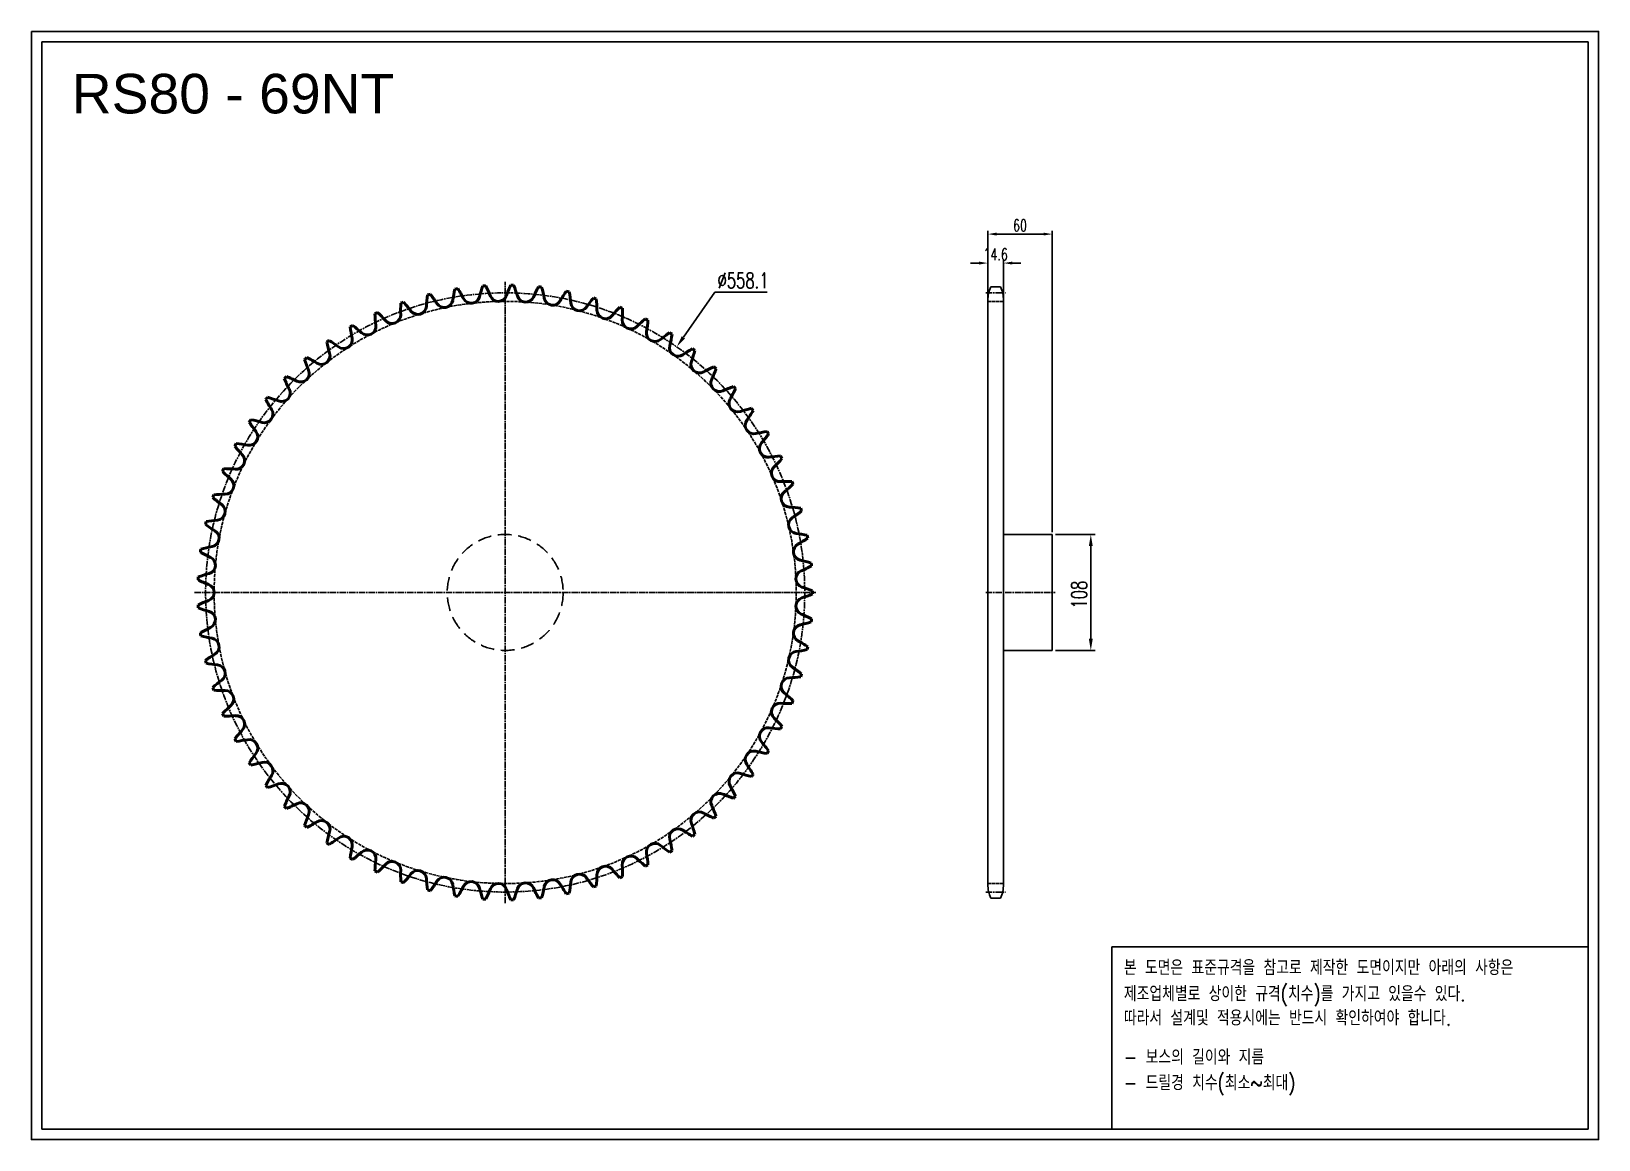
# Model space of a CAD drawing. Header units: millimetres. Extents: x -51111 to -49651, y 20705 to 21737.
import ezdxf

# ---------------------------------------------------------------- set-up
doc = ezdxf.new("R2010")
doc.units = ezdxf.units.MM
for name, pattern in [('AM_ISO02W050', [7.5, 6, -1.5]), ('AM_ISO02W050x2', [3.75, 3, -0.75]), ('AM_ISO08W050', [18, 12, -1.5, 3, -1.5]), ('AM_ISO08W050x2', [9, 6, -0.75, 1.5, -0.75]), ('HIDDEN', [9.525, 6.35, -3.175])]:
    doc.linetypes.add(name, pattern=pattern)
for name, color, linetype, lineweight in [('AM_0N', 7, 'Continuous', 50), ('AM_3N', 6, 'AM_ISO02W050', 25), ('AM_7', 4, 'AM_ISO08W050', 25), ('AM_7N', 4, 'AM_ISO08W050', 25)]:
    doc.layers.add(name, color=color, linetype=linetype, lineweight=lineweight)
doc.layers.add('HL', color=2, linetype='HIDDEN')
doc.layers.add('S-DIM', color=7, linetype='Continuous')
doc.styles.add('HAN', font='ROMANS.shx', dxfattribs={"width": 0.7, "bigfont": 'whgtxt.shx'})
doc.styles.add('HSG', font='SIMPLEX.shx', dxfattribs={"width": 0.7, "bigfont": 'HSG.shx'})
doc.styles.get("Standard").update_dxf_attribs({"font": 'arial.ttf'})
doc.dimstyles.new('APP23', dxfattribs={"dimscale": 4.5, "dimtxt": 2.4, "dimasz": 1.8, "dimexe": 0.7, "dimexo": 0.5, "dimgap": 0.6, "dimtad": 1, "dimtoh": 1, "dimdec": 1, "dimrnd": 0.01, "dimzin": 9, "dimdsep": 46, "dimtxsty": 'HSG', "dimcen": 0, "dimclrd": 1, "dimclre": 1, "dimclrt": 256, "dimazin": 2, "dimtp": 1, "dimtm": 1, "dimtfac": 0.5, "dimtdec": 1, "dimtix": 1, "dimtofl": 0, "dimtmove": 0, "dimatfit": 3, "dimfxl": 0, "dimtvp": 1, "dimtolj": 2, "dimlwd": -1, "dimlwe": -1, "dimarcsym": 0})
doc.dimstyles.new('APP28', dxfattribs={"dimscale": 6, "dimtxt": 2.4, "dimasz": 1.8, "dimexe": 0.7, "dimexo": 0.5, "dimgap": 0.6, "dimtad": 1, "dimtoh": 1, "dimdec": 1, "dimrnd": 0.01, "dimzin": 9, "dimdsep": 46, "dimtxsty": 'HSG', "dimcen": 0, "dimclrd": 1, "dimclre": 1, "dimclrt": 256, "dimazin": 2, "dimtp": 1, "dimtm": 1, "dimtfac": 0.5, "dimtdec": 1, "dimtofl": 0, "dimtmove": 0, "dimatfit": 3, "dimfxl": 0, "dimtvp": 1, "dimtolj": 2, "dimlwd": -1, "dimlwe": -1, "dimarcsym": 0})

# ---------------------------------------------------------------- blocks, each defined once
blk = doc.blocks.new('*D1')
at = {"layer": 'Defpoints', "color": 0, "transparency": 16777216}
for p in [(-50159.9, 21268.6), (-50159.9, 21160.6), (-50124, 21160.6)]:
    blk.add_point(p, dxfattribs=at)
at = {"layer": 'S-DIM', "color": 1, "transparency": 16777216}
for p, q in [((-50156.9, 21268.6), (-50119.8, 21268.6)), ((-50124, 21257.8), (-50124, 21171.4)), ((-50156.9, 21160.6), (-50119.8, 21160.6))]:
    blk.add_line(p, q, dxfattribs=at)
for points in [[(-50125.8, 21257.8), (-50122.2, 21257.8), (-50124, 21268.6)], [(-50125.8, 21171.4), (-50122.2, 21171.4), (-50124, 21160.6)]]:
    blk.add_solid(points, dxfattribs=at)
at = {"layer": 'S-DIM', "transparency": 16777216, "insert": (-50134.8, 21212.5), "char_height": 14.4, "attachment_point": 5, "rotation": 90, "style": 'HSG'}
blk.add_mtext('\\A2;108', dxfattribs=at)
blk = doc.blocks.new('*D2')
at = {"layer": 'Defpoints', "color": 0, "transparency": 16777216}
for p in [(-50205.3, 21521.3), (-50219.9, 21485.7), (-50205.3, 21485.7)]:
    blk.add_point(p, dxfattribs=at)
at = {"layer": 'S-DIM', "color": 1, "transparency": 16777216}
for p, q in [((-50228, 21521.3), (-50236.1, 21521.3)), ((-50219.9, 21487.9), (-50219.9, 21524.5)), ((-50205.3, 21487.9), (-50205.3, 21524.5)), ((-50197.2, 21521.3), (-50189.1, 21521.3))]:
    blk.add_line(p, q, dxfattribs=at)
for points in [[(-50228, 21522.7), (-50228, 21520), (-50219.9, 21521.3)], [(-50197.2, 21522.7), (-50197.2, 21520), (-50205.3, 21521.3)]]:
    blk.add_solid(points, dxfattribs=at)
at = {"layer": 'S-DIM', "transparency": 16777216, "insert": (-50212.6, 21529.4), "char_height": 10.8, "attachment_point": 5, "style": 'HSG'}
blk.add_mtext('\\A2;14.6', dxfattribs=at)
blk = doc.blocks.new('*D3')
at = {"layer": 'Defpoints', "color": 0, "transparency": 16777216}
for p in [(-50159.9, 21548.3), (-50219.9, 21485.7), (-50159.9, 21268.6)]:
    blk.add_point(p, dxfattribs=at)
at = {"layer": 'S-DIM', "color": 1, "transparency": 16777216}
for p, q in [((-50219.9, 21487.9), (-50219.9, 21551.5)), ((-50211.8, 21548.3), (-50168, 21548.3)), ((-50159.9, 21270.8), (-50159.9, 21551.5))]:
    blk.add_line(p, q, dxfattribs=at)
for points in [[(-50211.8, 21549.7), (-50211.8, 21547), (-50219.9, 21548.3)], [(-50168, 21549.7), (-50168, 21547), (-50159.9, 21548.3)]]:
    blk.add_solid(points, dxfattribs=at)
at = {"layer": 'S-DIM', "transparency": 16777216, "insert": (-50189.9, 21556.4), "char_height": 10.8, "attachment_point": 5, "style": 'HSG'}
blk.add_mtext('\\A2;60', dxfattribs=at)
blk = doc.blocks.new('*D4')
at = {"layer": 'Defpoints', "color": 0, "transparency": 16777216}
for p in [(-50509.7, 21443.3), (-50829.2, 20985.8)]:
    blk.add_point(p, dxfattribs=at)
at = {"layer": 'S-DIM', "color": 1, "transparency": 16777216}
for p, q in [((-50474.1, 21494.3), (-50503.5, 21452.2)), ((-50425.4, 21494.3), (-50474.1, 21494.3))]:
    blk.add_line(p, q, dxfattribs=at)
blk.add_solid([(-50505, 21453.2), (-50502, 21451.2), (-50509.7, 21443.3)], dxfattribs=at)
at = {"layer": 'S-DIM', "transparency": 16777216, "insert": (-50447.9, 21505.1), "char_height": 14.4, "attachment_point": 5, "style": 'HSG'}
blk.add_mtext('\\A2;∅558.1', dxfattribs=at)
blk = doc.blocks.new('notice1')
at = {"color": 4}
blk.add_lwpolyline([(-22142.12, 1735.9), (-22053.8, 1735.9), (-22053.8, 1702.07), (-22142.12, 1702.07)], close=True, dxfattribs=at)
at = {"color": 4, "style": 'HAN', "width": 0.8}
for s, p in [('본 도면은 표준규격을 참고로 제작한 도면이지만 아래의 사항은', (-22139.9, 1730.62)), ('제조업체별로 상이한 규격(치수)를 가지고 있을수 있다.', (-22139.9, 1725.78)), ('따라서 설계및 적용시에는 반드시 확인하여야 합니다.', (-22139.9, 1721.28)), ('- 보스의 길이와 지름', (-22139.9, 1714.03)), ('- 드릴경 치수(최소~최대)', (-22139.9, 1709.27))]:
    blk.add_text(s, height=2.7949, dxfattribs=at).set_placement(p)

msp = doc.modelspace()

# ---------------------------------------------------------------- linework, layer by layer
for p, q in [((-50217.1, 21499.21), (-50208.1, 21499.21)), ((-50219.9, 21486.51), (-50219.9, 20942.63)), ((-50205.3, 21486.51), (-50205.3, 20942.63)), ((-50205.3, 21268.57), (-50159.9, 21268.57)), ((-50159.9, 21268.57), (-50159.9, 21160.57)), ((-50159.9, 21160.57), (-50205.3, 21160.57)), ((-50217.1, 20929.93), (-50208.1, 20929.93))]:
    msp.add_line(p, q)
for points in [[(-51110.82, 21737.15), (-49650.98, 21737.15), (-49650.98, 20704.94), (-51110.82, 20704.94)], [(-51100.98, 21727.32), (-49660.81, 21727.32), (-49660.81, 20714.77), (-51100.98, 20714.77)]]:
    msp.add_lwpolyline(points, close=True)
for centre, start, end in [((-50189.7, 21486.51), 155.13196, 180), ((-50235.5, 21486.51), 0, 24.86804), ((-50189.7, 20942.63), 180, 204.86804), ((-50235.5, 20942.63), 335.13196, 0)]:
    msp.add_arc(centre, 30.2, start, end)
at = {"layer": 'AM_0N'}
for centre, radius, start, end in [((-50607.84, 21472.31), 135.3, 171.77811, 176.30435), ((-50669.46, 21214.57), 286.36, 104.07366, 104.622), ((-50847.27, 21411.07), 135.3, 32.3913, 36.91754), ((-50584.66, 21465.64), 135.3, 166.56072, 171.08696), ((-50669.46, 21214.57), 286.36, 98.85627, 99.4046), ((-50828.66, 21426.42), 135.3, 27.17391, 31.70015), ((-50701.16, 21491.87), 8.02, 207.17391, 345.86957), ((-50562.18, 21456.89), 135.3, 161.34333, 165.86957), ((-50669.46, 21214.57), 286.36, 93.63887, 94.18721), ((-50808.74, 21440.02), 135.3, 21.95652, 26.48276), ((-50675.81, 21493.61), 8.02, 201.95652, 340.65217), ((-50540.59, 21446.13), 135.3, 156.12593, 160.65217), ((-50669.46, 21214.57), 286.36, 88.42148, 88.96982), ((-50787.66, 21451.75), 135.3, 16.73913, 21.26537), ((-50650.41, 21493.03), 8.02, 196.73913, 335.43478), ((-50520.07, 21433.45), 135.3, 150.90854, 155.43478), ((-50669.46, 21214.57), 286.36, 83.20409, 83.75243), ((-50765.6, 21461.52), 135.3, 11.52174, 16.04798), ((-50500.78, 21418.96), 135.3, 145.69115, 150.21739), ((-50669.46, 21214.57), 286.36, 77.9867, 78.53504), ((-50742.75, 21469.24), 135.3, 6.30435, 10.83059), ((-50482.9, 21402.77), 135.3, 140.47376, 145), ((-50669.46, 21214.57), 286.36, 72.76931, 73.31765), ((-50669.46, 21214.57), 286.36, 114.50844, 115.05678), ((-50879.91, 21375.61), 135.3, 42.82609, 47.35233), ((-50631.54, 21476.84), 135.3, 176.9955, 181.52174), ((-50669.46, 21214.57), 286.36, 109.29105, 109.83939), ((-50864.4, 21394.08), 135.3, 37.6087, 42.13494), ((-50750.86, 21481.55), 8.02, 217.6087, 356.30435), ((-50726.25, 21487.84), 8.02, 212.3913, 351.08696), ((-50625.17, 21490.14), 8.02, 191.52174, 330.21739), ((-50600.3, 21484.97), 8.02, 186.30435, 325), ((-50719.28, 21474.85), 135.3, 1.08696, 5.6132), ((-50575.99, 21477.56), 8.02, 181.08696, 319.78261), ((-50466.56, 21385.03), 135.3, 135.25637, 139.78261), ((-50669.46, 21214.57), 286.36, 67.55192, 68.10026), ((-50695.41, 21478.3), 135.3, 355.86957, 0.39581), ((-50669.46, 21214.57), 286.36, 119.72583, 120.27417), ((-50679.67, 21479.37), 135.3, 187.43028, 191.95652), ((-50893.69, 21355.81), 135.3, 48.04348, 52.56972), ((-50797.87, 21462.39), 8.02, 228.04348, 6.73913), ((-50655.54, 21479.21), 135.3, 182.21289, 186.73913), ((-50774.8, 21473.04), 8.02, 222.82609, 1.52174), ((-50552.46, 21467.97), 8.02, 175.86957, 314.56522), ((-50451.9, 21365.87), 135.3, 130.03898, 134.56522), ((-50669.46, 21214.57), 286.36, 62.33453, 62.88286), ((-50671.32, 21479.56), 135.3, 350.65217, 355.17841), ((-50669.46, 21214.57), 286.36, 124.94322, 125.49156), ((-50703.7, 21477.35), 135.3, 192.64767, 197.17391), ((-50905.6, 21334.83), 135.3, 53.26087, 57.78711), ((-50819.87, 21449.68), 8.02, 233.26087, 11.95652), ((-50529.91, 21456.29), 8.02, 170.65217, 309.34783), ((-50439.04, 21345.46), 135.3, 124.82159, 129.34783), ((-50669.46, 21214.57), 286.36, 57.11714, 57.66547), ((-50647.21, 21478.64), 135.3, 345.43478, 349.96102), ((-50669.46, 21214.57), 286.36, 130.16061, 130.70895), ((-50727.46, 21473.15), 135.3, 197.86506, 202.3913), ((-50915.56, 21312.86), 135.3, 58.47826, 63.0045), ((-50840.63, 21435.03), 8.02, 238.47826, 17.17391), ((-50508.5, 21442.59), 8.02, 165.43478, 304.13043), ((-50428.09, 21323.96), 135.3, 119.60419, 124.13043), ((-50623.29, 21475.52), 135.3, 340.21739, 344.74363), ((-50669.46, 21214.57), 286.36, 51.89974, 52.44808), ((-50859.97, 21418.55), 8.02, 243.69565, 22.3913), ((-50488.43, 21427.01), 8.02, 160.21739, 298.91304), ((-50419.14, 21301.56), 135.3, 114.3868, 118.91304), ((-50599.76, 21470.24), 135.3, 335, 339.52624), ((-50669.46, 21214.57), 286.36, 46.68235, 47.23069), ((-50877.73, 21400.38), 8.02, 248.91304, 27.6087), ((-50669.46, 21214.57), 286.36, 135.378, 135.92634), ((-50750.73, 21466.8), 135.3, 203.08246, 207.6087), ((-50923.48, 21290.08), 135.3, 63.69565, 68.22189), ((-50469.87, 21409.67), 8.02, 155, 293.69565), ((-50412.27, 21278.44), 135.3, 109.16941, 113.69565), ((-50576.8, 21462.84), 135.3, 329.78261, 334.30885), ((-50669.46, 21214.57), 286.36, 41.46496, 42.0133), ((-50669.46, 21214.57), 286.36, 140.5954, 141.14373), ((-50773.33, 21458.37), 135.3, 208.29985, 212.82609), ((-50929.29, 21266.66), 135.3, 68.91304, 73.43928), ((-50452.95, 21390.71), 8.02, 149.78261, 288.47826), ((-50669.46, 21214.57), 286.36, 145.81279, 146.36113), ((-50795.07, 21447.91), 135.3, 213.51724, 218.04348), ((-50932.95, 21242.82), 135.3, 74.13043, 78.65667), ((-50893.76, 21380.68), 8.02, 254.13043, 32.82609), ((-50407.53, 21254.78), 135.3, 103.95202, 108.47826), ((-50437.83, 21370.29), 8.02, 144.56522, 283.26087), ((-50554.6, 21453.39), 135.3, 324.56522, 329.09146), ((-50669.46, 21214.57), 286.36, 36.24757, 36.79591), ((-50907.94, 21359.59), 8.02, 259.34783, 38.04348), ((-50404.96, 21230.8), 135.3, 98.73463, 103.26087), ((-50533.36, 21441.95), 135.3, 319.34783, 323.87407), ((-50669.46, 21214.57), 286.36, 31.03018, 31.57852), ((-50669.46, 21214.57), 286.36, 151.03018, 151.57852), ((-50815.77, 21435.52), 135.3, 218.73463, 223.26087), ((-50934.43, 21218.74), 135.3, 79.34783, 83.87407), ((-50424.63, 21348.59), 8.02, 139.34783, 278.04348), ((-50669.46, 21214.57), 286.36, 156.24757, 156.79591), ((-50933.71, 21194.63), 135.3, 84.56522, 89.09146), ((-50920.14, 21337.3), 8.02, 264.56522, 43.26087), ((-50404.58, 21206.68), 135.3, 93.51724, 98.04348), ((-50413.46, 21325.77), 8.02, 134.13043, 272.82609), ((-50513.25, 21428.63), 135.3, 314.13043, 318.65667), ((-50669.46, 21214.57), 286.36, 25.81279, 26.36113), ((-50835.26, 21421.3), 135.3, 223.95202, 228.47826), ((-50930.26, 21314), 8.02, 269.78261, 48.47826), ((-50406.39, 21182.62), 135.3, 88.29985, 92.82609), ((-50494.43, 21413.54), 135.3, 308.91304, 313.43928), ((-50669.46, 21214.57), 286.36, 20.5954, 21.14373), ((-50669.46, 21214.57), 286.36, 161.46496, 162.0133), ((-50853.37, 21405.37), 135.3, 229.16941, 233.69565), ((-50930.8, 21170.68), 135.3, 89.78261, 94.30885), ((-50404.41, 21302.03), 8.02, 128.91304, 267.6087), ((-50938.22, 21289.87), 8.02, 275, 53.69565), ((-50410.39, 21158.83), 135.3, 83.08246, 87.6087), ((-50477.06, 21396.8), 135.3, 303.69565, 308.22189), ((-50669.46, 21214.57), 286.36, 15.378, 15.92634), ((-50669.46, 21214.57), 286.36, 166.68235, 167.23069), ((-50869.96, 21387.85), 135.3, 234.3868, 238.91304), ((-50925.73, 21147.1), 135.3, 95, 99.52624), ((-50943.96, 21265.12), 8.02, 280.21739, 58.91304), ((-50397.55, 21277.56), 8.02, 123.69565, 262.3913), ((-50918.53, 21124.08), 135.3, 100.21739, 104.74363), ((-50392.95, 21252.57), 8.02, 118.47826, 257.17391), ((-50416.53, 21135.51), 135.3, 77.86506, 82.3913), ((-50461.29, 21378.55), 135.3, 298.47826, 303.0045), ((-50669.46, 21214.57), 286.36, 10.16061, 10.70895), ((-50669.46, 21214.57), 286.36, 171.89974, 172.44808), ((-50884.88, 21368.9), 135.3, 239.60419, 244.13043), ((-50947.42, 21239.95), 8.02, 285.43478, 64.13043), ((-50424.77, 21112.83), 135.3, 72.64767, 77.17391), ((-50669.46, 21214.57), 286.36, 4.94322, 5.49156), ((-50669.46, 21214.57), 286.36, 177.11714, 177.66547), ((-50898.02, 21348.68), 135.3, 244.82159, 249.34783), ((-50909.27, 21101.8), 135.3, 105.43478, 109.96102), ((-50390.64, 21227.27), 8.02, 113.26087, 251.95652), ((-50447.24, 21358.94), 135.3, 293.26087, 297.78711), ((-50948.57, 21214.57), 8.02, 290.65217, 69.34783), ((-50435.03, 21091), 135.3, 67.43028, 71.95652), ((-50435.03, 21338.13), 135.3, 288.04348, 292.56972), ((-50669.46, 21214.57), 286.36, 359.72583, 0.27417), ((-50898.02, 21080.46), 135.3, 110.65217, 115.17841), ((-50669.46, 21214.57), 286.36, 182.33453, 182.88286), ((-50909.27, 21327.34), 135.3, 250.03898, 254.56522), ((-50947.42, 21189.19), 8.02, 295.86957, 74.56522), ((-50390.64, 21201.87), 8.02, 108.04348, 246.73913), ((-50392.95, 21176.56), 8.02, 102.82609, 241.52174), ((-50424.77, 21316.3), 135.3, 282.82609, 287.35233), ((-50447.24, 21070.2), 135.3, 62.21289, 66.73913), ((-50669.46, 21214.57), 286.36, 354.50844, 355.05678), ((-50884.88, 21060.23), 135.3, 115.86957, 120.39581), ((-50669.46, 21214.57), 286.36, 187.55192, 188.10026), ((-50918.53, 21305.06), 135.3, 255.25637, 259.78261), ((-50943.96, 21164.02), 8.02, 301.08696, 79.78261), ((-50461.29, 21050.59), 135.3, 56.9955, 61.52174), ((-50869.96, 21041.28), 135.3, 121.08696, 125.6132), ((-50397.55, 21151.58), 8.02, 97.6087, 236.30435), ((-50416.53, 21293.63), 135.3, 277.6087, 282.13494), ((-50669.46, 21214.57), 286.36, 349.29105, 349.83939), ((-50669.46, 21214.57), 286.36, 192.76931, 193.31765), ((-50925.73, 21282.04), 135.3, 260.47376, 265), ((-50938.22, 21139.27), 8.02, 306.30435, 85), ((-50477.06, 21032.34), 135.3, 51.77811, 56.30435), ((-50669.46, 21214.57), 286.36, 344.07366, 344.622), ((-50853.37, 21023.77), 135.3, 126.30435, 130.83059), ((-50669.46, 21214.57), 286.36, 197.9867, 198.53504), ((-50404.41, 21127.11), 8.02, 92.3913, 231.08696), ((-50410.39, 21270.3), 135.3, 272.3913, 276.91754), ((-50930.8, 21258.45), 135.3, 265.69115, 270.21739), ((-50930.26, 21115.14), 8.02, 311.52174, 90.21739), ((-50413.46, 21103.37), 8.02, 87.17391, 225.86957), ((-50406.39, 21246.51), 135.3, 267.17391, 271.70015), ((-50494.43, 21015.6), 135.3, 46.56072, 51.08696), ((-50669.46, 21214.57), 286.36, 338.85627, 339.4046), ((-50835.26, 21007.84), 135.3, 131.52174, 136.04798), ((-50669.46, 21214.57), 286.36, 203.20409, 203.75243), ((-50933.71, 21234.51), 135.3, 270.90854, 275.43478), ((-50920.14, 21091.83), 8.02, 316.73913, 95.43478), ((-50513.25, 21000.5), 135.3, 41.34333, 45.86957), ((-50815.77, 20993.62), 135.3, 136.73913, 141.26537), ((-50424.63, 21080.55), 8.02, 81.95652, 220.65217), ((-50404.58, 21222.46), 135.3, 261.95652, 266.48276), ((-50669.46, 21214.57), 286.36, 333.63887, 334.18721), ((-50669.46, 21214.57), 286.36, 208.42148, 208.96982), ((-50934.43, 21210.39), 135.3, 276.12593, 280.65217), ((-50907.94, 21069.55), 8.02, 321.95652, 100.65217), ((-50437.83, 21058.84), 8.02, 76.73913, 215.43478), ((-50404.96, 21198.34), 135.3, 256.73913, 261.26537), ((-50533.36, 20987.19), 135.3, 36.12593, 40.65217), ((-50669.46, 21214.57), 286.36, 328.42148, 328.96982), ((-50795.07, 20981.23), 135.3, 141.95652, 146.48276), ((-50669.46, 21214.57), 286.36, 213.63887, 214.18721), ((-50932.95, 21186.32), 135.3, 281.34333, 285.86957), ((-50893.76, 21048.46), 8.02, 327.17391, 105.86957), ((-50554.6, 20975.75), 135.3, 30.90854, 35.43478), ((-50773.33, 20970.77), 135.3, 147.17391, 151.70015), ((-50877.73, 21028.75), 8.02, 332.3913, 111.08696), ((-50452.95, 21038.43), 8.02, 71.52174, 210.21739), ((-50407.53, 21174.35), 135.3, 251.52174, 256.04798), ((-50669.46, 21214.57), 286.36, 323.20409, 323.75243), ((-50669.46, 21214.57), 286.36, 218.85627, 219.4046), ((-50929.29, 21162.47), 135.3, 286.56072, 291.08696), ((-50750.73, 20962.34), 135.3, 152.3913, 156.91754), ((-50469.87, 21019.47), 8.02, 66.30435, 205), ((-50412.27, 21150.7), 135.3, 246.30435, 250.83059), ((-50576.8, 20966.3), 135.3, 25.69115, 30.21739), ((-50669.46, 21214.57), 286.36, 317.9867, 318.53504), ((-50669.46, 21214.57), 286.36, 224.07366, 224.622), ((-50923.48, 21139.06), 135.3, 291.77811, 296.30435), ((-50859.97, 21010.58), 8.02, 337.6087, 116.30435), ((-50727.46, 20955.99), 135.3, 157.6087, 162.13494), ((-50488.43, 21002.13), 8.02, 61.08696, 199.78261), ((-50419.14, 21127.58), 135.3, 241.08696, 245.6132), ((-50599.76, 20958.9), 135.3, 20.47376, 25), ((-50669.46, 21214.57), 286.36, 229.29105, 229.83939), ((-50915.56, 21116.28), 135.3, 296.9955, 301.52174), ((-50840.63, 20994.11), 8.02, 342.82609, 121.52174), ((-50508.5, 20986.54), 8.02, 55.86957, 194.56522), ((-50428.09, 21105.18), 135.3, 235.86957, 240.39581), ((-50623.29, 20953.62), 135.3, 15.25637, 19.78261), ((-50669.46, 21214.57), 286.36, 312.76931, 313.31765), ((-50703.7, 20951.79), 135.3, 162.82609, 167.35233), ((-50669.46, 21214.57), 286.36, 234.50844, 235.05678), ((-50905.6, 21094.3), 135.3, 302.21289, 306.73913), ((-50819.87, 20979.45), 8.02, 348.04348, 126.73913), ((-50529.91, 20972.85), 8.02, 50.65217, 189.34783), ((-50439.04, 21083.68), 135.3, 230.65217, 235.17841), ((-50647.21, 20950.5), 135.3, 10.03898, 14.56522), ((-50669.46, 21214.57), 286.36, 307.55192, 308.10026), ((-50679.67, 20949.76), 135.3, 168.04348, 172.56972), ((-50669.46, 21214.57), 286.36, 239.72583, 240.27417), ((-50893.69, 21073.33), 135.3, 307.43028, 311.95652), ((-50797.87, 20966.75), 8.02, 353.26087, 131.95652), ((-50655.54, 20949.93), 135.3, 173.26087, 177.78711), ((-50774.8, 20956.1), 8.02, 358.47826, 137.17391), ((-50552.46, 20961.16), 8.02, 45.43478, 184.13043), ((-50451.9, 21063.27), 135.3, 225.43478, 229.96102), ((-50671.32, 20949.57), 135.3, 4.82159, 9.34783), ((-50669.46, 21214.57), 286.36, 302.33453, 302.88286), ((-50669.46, 21214.57), 286.36, 244.94322, 245.49156), ((-50879.91, 21053.52), 135.3, 312.64767, 317.17391), ((-50631.54, 20952.29), 135.3, 178.47826, 183.0045), ((-50864.4, 21035.05), 135.3, 317.86506, 322.3913), ((-50750.86, 20947.59), 8.02, 3.69565, 142.3913), ((-50726.25, 20941.3), 8.02, 8.91304, 147.6087), ((-50600.3, 20944.16), 8.02, 35, 173.69565), ((-50482.9, 21026.37), 135.3, 215, 219.52624), ((-50719.28, 20954.29), 135.3, 354.3868, 358.91304), ((-50575.99, 20951.57), 8.02, 40.21739, 178.91304), ((-50466.56, 21044.11), 135.3, 220.21739, 224.74363), ((-50669.46, 21214.57), 286.36, 291.89974, 292.44808), ((-50695.41, 20950.84), 135.3, 359.60419, 4.13043), ((-50669.46, 21214.57), 286.36, 297.11714, 297.66547), ((-50669.46, 21214.57), 286.36, 250.16061, 250.70895), ((-50607.84, 20956.83), 135.3, 183.69565, 188.22189), ((-50669.46, 21214.57), 286.36, 255.378, 255.92634), ((-50847.27, 21018.07), 135.3, 323.08246, 327.6087), ((-50584.66, 20963.5), 135.3, 188.91304, 193.43928), ((-50828.66, 21002.72), 135.3, 328.29985, 332.82609), ((-50701.16, 20937.26), 8.02, 14.13043, 152.82609), ((-50562.18, 20972.25), 135.3, 194.13043, 198.65667), ((-50808.74, 20989.12), 135.3, 333.51724, 338.04348), ((-50675.81, 20935.53), 8.02, 19.34783, 158.04348), ((-50540.59, 20983.01), 135.3, 199.34783, 203.87407), ((-50787.66, 20977.39), 135.3, 338.73463, 343.26087), ((-50650.41, 20936.11), 8.02, 24.56522, 163.26087), ((-50520.07, 20995.69), 135.3, 204.56522, 209.09146), ((-50765.6, 20967.62), 135.3, 343.95202, 348.47826), ((-50625.17, 20938.99), 8.02, 29.78261, 168.47826), ((-50500.78, 21010.18), 135.3, 209.78261, 214.30885), ((-50669.46, 21214.57), 286.36, 281.46496, 282.0133), ((-50742.75, 20959.9), 135.3, 349.16941, 353.69565), ((-50669.46, 21214.57), 286.36, 286.68235, 287.23069), ((-50669.46, 21214.57), 286.36, 260.5954, 261.14373), ((-50669.46, 21214.57), 286.36, 265.81279, 266.36113), ((-50669.46, 21214.57), 286.36, 271.03018, 271.57852), ((-50669.46, 21214.57), 286.36, 276.24757, 276.79591)]:
    msp.add_arc(centre, radius, start, end, dxfattribs=at)
at = {"layer": 'AM_3N', "linetype": 'AM_ISO02W050x2'}
for p, q in [((-50219.9, 21485.66), (-50205.3, 21485.66)), ((-50219.9, 20943.48), (-50205.3, 20943.48))]:
    msp.add_line(p, q, dxfattribs=at)
msp.add_circle((-50669.46, 21214.57), 271.09, dxfattribs=at)
at = {"layer": 'AM_7', "linetype": 'AM_ISO08W050x2'}
for p, q in [((-50221.84, 21493.6), (-50203.36, 21493.6)), ((-50221.84, 21214.57), (-50157.09, 21214.57)), ((-50221.84, 20935.54), (-50203.36, 20935.54))]:
    msp.add_line(p, q, dxfattribs=at)
msp.add_circle((-50669.46, 21214.57), 279.03, dxfattribs=at)
at = {"layer": 'AM_7N', "linetype": 'AM_ISO08W050x2'}
for p, q in [((-50669.46, 20925.21), (-50669.46, 21503.93)), ((-50958.82, 21214.57), (-50380.1, 21214.57))]:
    msp.add_line(p, q, dxfattribs=at)
at = {"layer": 'HL', "ltscale": 2}
msp.add_circle((-50669.46, 21214.57), 54, dxfattribs=at)

# ---------------------------------------------------------------- block references
at = {"xscale": 5.021469573119999, "yscale": 5.021469573119999, "zscale": 5.021469573119999}
msp.add_blockref('notice1', (61081.66, 12167.89), dxfattribs=at)

# ---------------------------------------------------------------- texts
msp.add_text('RS80 - 69NT', height=36.8646).set_placement((-51073.22, 21660.71))

# ---------------------------------------------------------------- dimensions: what is measured, and where the dimension line sits
at = {"layer": 'S-DIM'}
dim = msp.add_linear_dim(base=(-50159.9, 21548.3), p1=(-50219.9, 21485.66), p2=(-50159.9, 21268.57), dimstyle='APP23', dxfattribs=at)
dim.commit()
dim.dimension.update_dxf_attribs({"geometry": '*D3', "text_midpoint": (-50189.9, 21556.4)})
dim = msp.add_linear_dim(base=(-50205.3, 21521.3), p1=(-50219.9, 21485.66), p2=(-50205.3, 21485.66), dimstyle='APP23', dxfattribs=at)
dim.commit()
dim.dimension.update_dxf_attribs({"geometry": '*D2', "text_midpoint": (-50212.6, 21521.3), "dimtype": 128})
dim = msp.add_diameter_dim_2p(p1=(-50829.23, 20985.8), p2=(-50509.7, 21443.33), dimstyle='APP28', dxfattribs=at)
dim.commit()
dim.dimension.update_dxf_attribs({"geometry": '*D4', "text_midpoint": (-50447.95, 21494.3), "dimtype": 131})
dim = msp.add_linear_dim(base=(-50124.02, 21160.57), p1=(-50159.9, 21268.57), p2=(-50159.9, 21160.57), angle=90, dimstyle='APP28', dxfattribs=at)
dim.commit()
dim.dimension.update_dxf_attribs({"geometry": '*D1', "text_midpoint": (-50124.02, 21212.53), "dimtype": 128})

doc.saveas('drawing.dxf')
